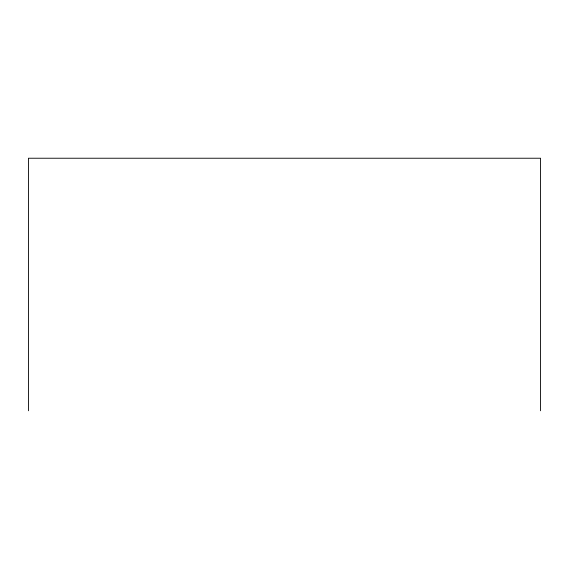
<?xml version="1.0" encoding="UTF-8"?>
<svg xmlns="http://www.w3.org/2000/svg" width="569" height="569" viewBox="0 0 569 569"><rect width="100%" height="100%" fill="white"/><g stroke="black" fill="none" stroke-linecap="round" stroke-linejoin="round"><path stroke-width="0.85" d="M540.55 410.768L540.55 158.232L28.45 158.232L28.45 410.768"/></g></svg>
